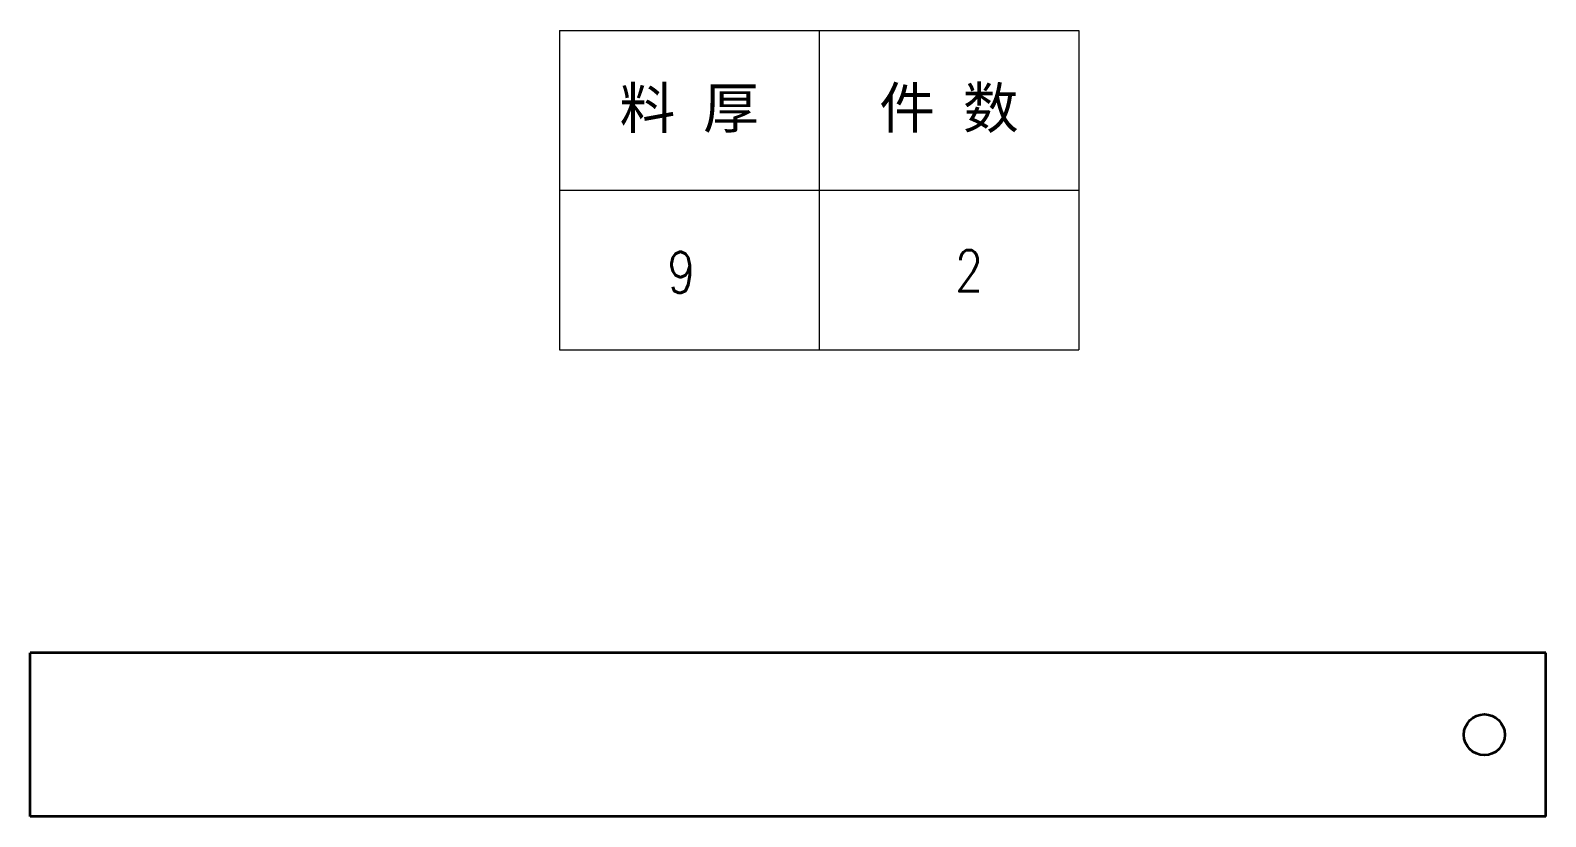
# Model space of a CAD drawing. Header units: millimetres. Extents: x -52562 to 104182, y -50696 to 39826.
# Drawn here: x -49619.4 to -49248.9, y 39588.3 to 39780.3 of the extents above; entities that cross this region are included whole.
import ezdxf
from ezdxf.enums import TextEntityAlignment as Align

# ---------------------------------------------------------------- set-up
doc = ezdxf.new("R2010")
doc.units = ezdxf.units.MM
doc.header["$LTSCALE"] = 0.5
doc.layers.add('标注线', color=3, linetype='Continuous', lineweight=18)
doc.styles.add('DIM', font='romans.shx', dxfattribs={"width": 0.8, "bigfont": 'bigfont.shx'})
doc.styles.get("Standard").update_dxf_attribs({"font": 'simplex.shx'})

# ---------------------------------------------------------------- blocks, each defined once
blk = doc.blocks.new('*T113')
at = {"color": 0, "linetype": 'ByBlock', "lineweight": -2, "transparency": 16777216}
for p, q in [((0, 0), (127, 0)), ((0, 0), (0, -78)), ((63.5, 0), (63.5, -78)), ((127, 0), (127, -78)), ((0, -39), (127, -39)), ((0, -78), (127, -78))]:
    blk.add_line(p, q, dxfattribs=at)
at = {"color": 0, "transparency": 16777216, "char_height": 10, "width": 60.5, "attachment_point": 5}
for s, insert in [('{\\fSimSun|b0|i0|c134|p2;料 厚}', (31.75, -19.5)), ('{\\fSimSun|b0|i0|c134|p2;件 数}', (95.25, -19.5))]:
    blk.add_mtext(s, dxfattribs=dict(at, insert=insert))
blk = doc.blocks.new('拆图参数')
blk.add_blockref('*T113', (-63.5, 78))
at = {"style": 'DIM', "width": 0.8}
blk.add_attdef('6', text='', height=10, dxfattribs=at).set_placement((-37.13, 18.91), align=Align.MIDDLE_LEFT)
blk.add_attdef('1', text='', height=10, dxfattribs=at).set_placement((36.65, 19.27), align=Align.MIDDLE_CENTER)

msp = doc.modelspace()

# ---------------------------------------------------------------- linework, layer by layer
at = {"color": 7, "lineweight": 35}
for p, q in [((-49248.923, 39628.262), (-49619.423, 39628.262)), ((-49619.423, 39588.262), (-49619.423, 39628.262)), ((-49248.923, 39588.262), (-49248.923, 39628.262)), ((-49248.923, 39588.262), (-49619.423, 39588.262))]:
    msp.add_line(p, q, dxfattribs=at)
msp.add_circle((-49263.923, 39608.262), 5, dxfattribs=at)

# ---------------------------------------------------------------- block references
at = {"layer": '标注线'}
msp.add_blockref('拆图参数', (-49426.568, 39702.325), dxfattribs=at).add_auto_attribs({'1': '2', '6': '9'})

doc.saveas('drawing.dxf')
